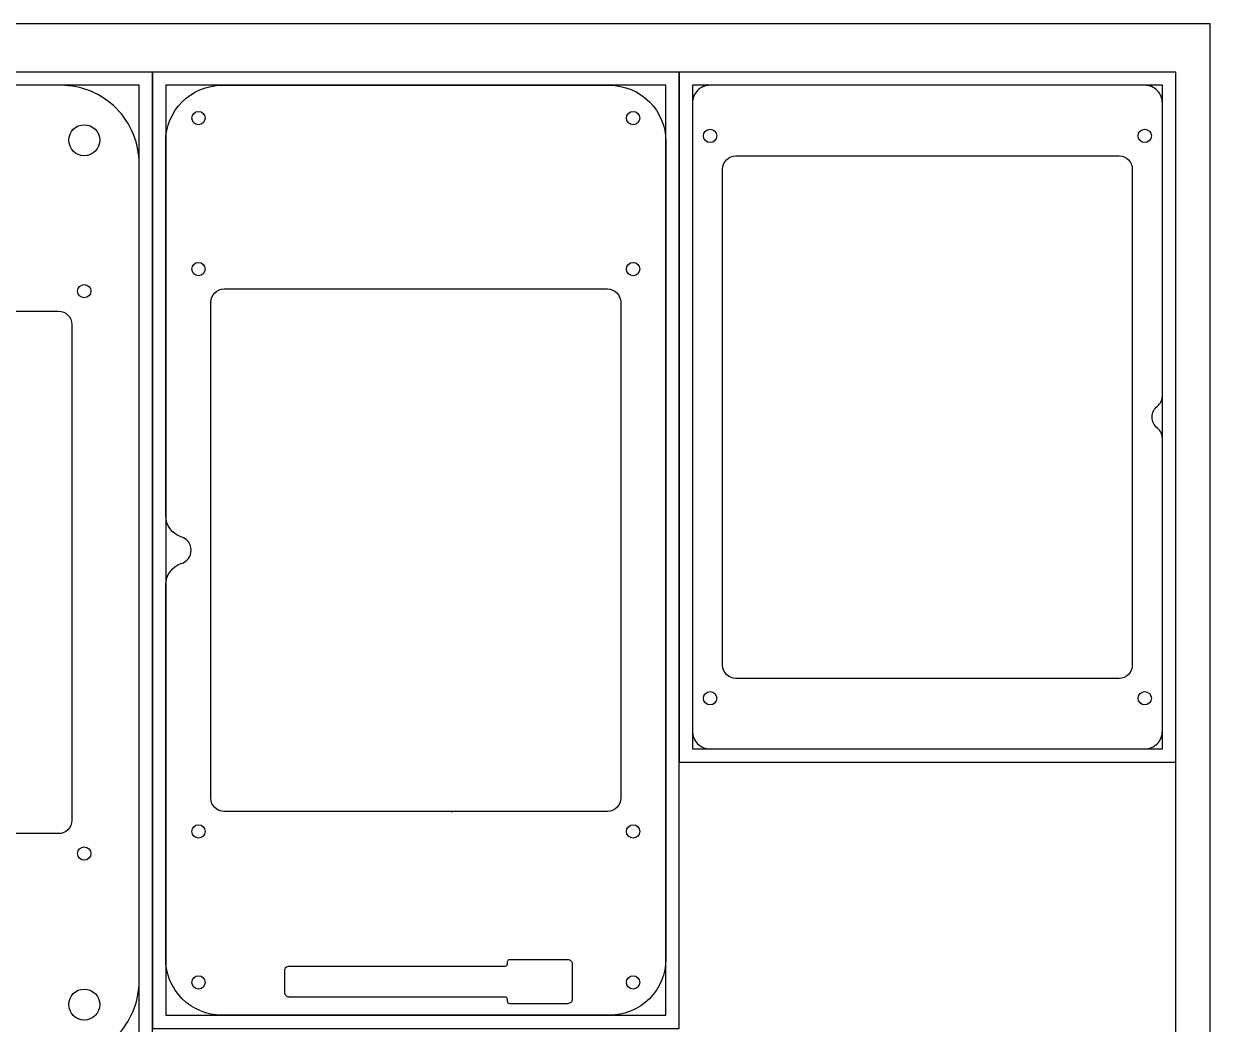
# Model space of a CAD drawing. Header units: millimetres. Extents: x 0 to 771, y -1 to 432.
# Drawn here: x 236.7 to 504.8, y 205.9 to 431.8 of the extents above; entities that cross this region are included whole.
import ezdxf

# ---------------------------------------------------------------- set-up
doc = ezdxf.new("R2010")
doc.units = ezdxf.units.MM
doc.header["$MEASUREMENT"] = 0
for name, color, linetype, true_color in [('DEFAULT', 4, 'Continuous', 0x00ffff), ('LAYER C', 7, 'Continuous', 0x000000), ('LAYER D', 7, 'Continuous', 0x000000), ('LAYER G', 7, 'Continuous', 0x000000)]:
    doc.layers.add(name, color=color, linetype=linetype, true_color=true_color)

msp = doc.modelspace()

# ---------------------------------------------------------------- linework, layer by layer
at = {"layer": 'DEFAULT'}
for points in [[(0, 0), (504.825, 0), (504.825, 431.8), (0, 431.8)], [(7.812, 10.9), (497.012, 10.9), (497.012, 420.9), (7.812, 420.9)], [(265.812, 420.9), (136.812, 420.9), (136.812, 194.9), (265.812, 194.9)], [(265.812, 420.9), (265.812, 204.9), (384.812, 204.9), (384.812, 420.9)], [(497.012, 265.035), (497.012, 420.9), (384.812, 420.9), (384.812, 265.035)], [(262.812, 417.9), (139.812, 417.9), (139.812, 197.9), (262.812, 197.9)], [(268.812, 417.9), (268.812, 207.9), (381.812, 207.9), (381.812, 417.9)], [(494.012, 268.035), (494.012, 417.9), (387.812, 417.9), (387.812, 268.035)]]:
    msp.add_lwpolyline(points, close=True, dxfattribs=at)
at = {"layer": 'LAYER C', "color": 5, "true_color": 0x0000ff}
msp.add_lwpolyline([(262.812, 215.6), (262.812, 400.2, 0.4142136), (245.112, 417.9), (157.512, 417.9, 0.4142136), (139.812, 400.2), (139.812, 215.6, 0.4142136), (157.512, 197.9), (245.112, 197.9, 0.4142136)], format="xyb", close=True, dxfattribs=at)
at = {"layer": 'LAYER C', "color": 1, "true_color": 0xff0000}
msp.add_lwpolyline([(236.312, 366.9), (244.612, 366.9, -0.4142135), (247.612, 363.9), (247.612, 251.9, -0.4142136), (244.612, 248.9), (158.012, 248.9, -0.4142133), (155.012, 251.9), (155.012, 363.9, -0.4142136), (158.012, 366.9)], format="xyb", close=True, dxfattribs=at)
for centre, radius in [((250.412, 405.5), 3.5), ((250.412, 371.401), 1.5), ((250.412, 244.399), 1.5), ((250.412, 210.3), 3.5)]:
    msp.add_circle(centre, radius, dxfattribs=at)
at = {"layer": 'LAYER D', "color": 5, "true_color": 0x0000ff}
msp.add_lwpolyline([(281.512, 417.9), (369.112, 417.9, -0.4142136), (381.812, 405.2), (381.812, 220.6, -0.4142136), (369.112, 207.9), (281.512, 207.9, -0.4142136), (268.812, 220.6), (268.812, 305.099, -0.3278488), (272.318, 309.87, 0.7346627), (272.318, 315.93, -0.3278488), (268.812, 320.701), (268.812, 405.2, -0.4142136)], format="xyb", close=True, dxfattribs=at)
at = {"layer": 'LAYER D', "color": 1, "true_color": 0xff0000}
for points in [[(333.612, 253.9), (282.012, 253.9, -0.4142134), (279.012, 256.9), (279.012, 368.9, -0.4142136), (282.012, 371.9), (368.612, 371.9, -0.4142135), (371.612, 368.9), (371.612, 256.9, -0.4142136), (368.612, 253.9), (333.212, 253.9)], [(346.537, 210.5, -0.4142246), (346.037, 211), (346.037, 211.5, 0.4142293), (345.537, 212), (296.737, 212, -0.4142136), (295.737, 213), (295.737, 218, -0.4142136), (296.737, 219), (345.538, 219, 0.4141978), (346.038, 219.5), (346.038, 220, -0.4142025), (346.538, 220.5), (359.65, 220.5, -0.4142136), (360.65, 219.5), (360.65, 211.5, -0.4142136), (359.65, 210.5)]]:
    msp.add_lwpolyline(points, format="xyb", close=True, dxfattribs=at)
for centre in [(276.212, 410.5), (374.412, 410.5), (276.212, 376.401), (374.412, 376.401), (276.212, 249.399), (374.412, 249.399), (276.212, 215.3), (374.412, 215.3)]:
    msp.add_circle(centre, 1.5, dxfattribs=at)
at = {"layer": 'LAYER G', "color": 5, "true_color": 0x0000ff}
msp.add_lwpolyline([(411.612, 417.9), (391.812, 417.9, 0.4142136), (387.812, 413.9), (387.812, 272.035, 0.4142136), (391.812, 268.035), (490.012, 268.035, 0.4142136), (494.012, 272.035), (494.012, 338.135, 0.2285865), (492.88, 340.483, -0.4823782), (492.88, 345.452, 0.2285865), (494.012, 347.8), (494.012, 413.9, 0.4142136), (490.012, 417.9)], format="xyb", close=True, dxfattribs=at)
at = {"layer": 'LAYER G', "color": 1, "true_color": 0xff0000}
msp.add_lwpolyline([(432.612, 401.967), (484.212, 401.967, -0.4142134), (487.212, 398.967), (487.212, 286.967, -0.4142136), (484.212, 283.967), (397.612, 283.967, -0.4142134), (394.612, 286.967), (394.612, 398.967, -0.4142136), (397.612, 401.967)], format="xyb", close=True, dxfattribs=at)
for centre in [(391.812, 406.469), (490.012, 406.469), (391.812, 279.466), (490.012, 279.466)]:
    msp.add_circle(centre, 1.5, dxfattribs=at)

doc.saveas('drawing.dxf')
